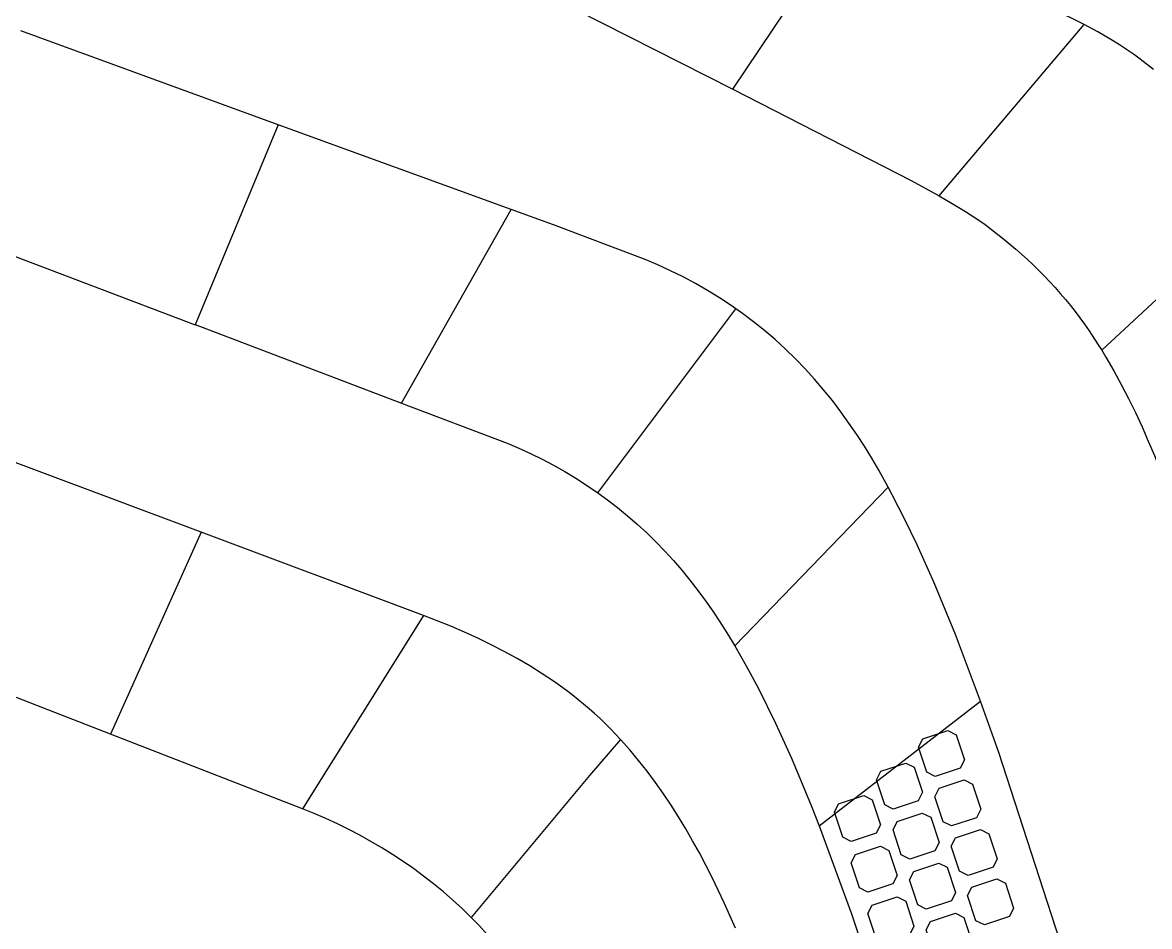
# Model space of a CAD drawing. Header units: millimetres. Extents: x 19106 to 24547, y 13072 to 17462.
# Drawn here: x 21038.5 to 21393.2, y 15654.9 to 15939.3 of the extents above; entities that cross this region are included whole.
import ezdxf

# ---------------------------------------------------------------- set-up
doc = ezdxf.new("R2010")
doc.units = ezdxf.units.MM
doc.header["$LTSCALE"] = 100
doc.header["$MEASUREMENT"] = 0
doc.layers.add('Default', color=7, linetype='Continuous')
doc.layers.add('PV CELL', color=1, linetype='Continuous')

msp = doc.modelspace()

# ---------------------------------------------------------------- linework, layer by layer
at = {"layer": 'Default'}
for points in [[(21262.04, 15918.32), (21299.94, 15974.74)], [(21262.04, 15918.32), (21299.94, 15974.74)], [(21372.64, 15938.71), (21299.94, 15974.74)], [(21196.4, 15951.65), (21262.04, 15918.32)], [(21118.97, 15907.06), (21037.97, 15936.67)], [(21327.06, 15884.74), (21372.64, 15938.71)], [(21327.06, 15884.74), (21372.64, 15938.71)], [(21394.5, 15924.53), (21390.31, 15927.74), (21388.16, 15929.29), (21385.99, 15930.78), (21383.78, 15932.23), (21381.54, 15933.63), (21376.98, 15936.31), (21372.64, 15938.71)], [(21262.04, 15918.32), (21318.19, 15889.63), (21327.06, 15884.74)], [(21118.97, 15907.06), (21092.85, 15844.12)], [(21118.97, 15907.06), (21092.85, 15844.12)], [(21192.29, 15880.43), (21118.97, 15907.06)], [(21327.06, 15884.74), (21331.12, 15882.39), (21335.35, 15879.84), (21337.43, 15878.51), (21339.48, 15877.13), (21341.48, 15875.69), (21343.45, 15874.2), (21347.33, 15871.13), (21351.12, 15867.97), (21354.82, 15864.69), (21356.62, 15863), (21358.39, 15861.28), (21360.13, 15859.53), (21361.84, 15857.74), (21363.51, 15855.93), (21365.15, 15854.07), (21366.75, 15852.19), (21368.31, 15850.28), (21369.83, 15848.33), (21371.32, 15846.36), (21372.76, 15844.36), (21374.18, 15842.33), (21376.89, 15838.21), (21378.18, 15836.15)], [(21378.18, 15836.15), (21429.91, 15884.1)], [(21378.18, 15836.15), (21429.91, 15884.1)], [(21157.83, 15819.56), (21192.29, 15880.43)], [(21157.83, 15819.56), (21192.29, 15880.43)], [(21263.05, 15849.24), (21261.53, 15850.29), (21257.86, 15852.71), (21254.13, 15855.02), (21250.32, 15857.2), (21246.44, 15859.27), (21242.5, 15861.2), (21238.5, 15863.02), (21234.45, 15864.73), (21205.69, 15875.6), (21192.29, 15880.43)], [(21012.35, 15874.69), (21092.85, 15844.12)], [(21219.64, 15791.3), (21263.05, 15849.24)], [(21219.64, 15791.3), (21263.05, 15849.24)], [(21311.01, 15793.05), (21308.01, 15798.41), (21305.79, 15802.2), (21303.48, 15805.94), (21301.1, 15809.63), (21298.63, 15813.26), (21296.07, 15816.83), (21293.41, 15820.33), (21290.66, 15823.75), (21287.81, 15827.09), (21284.85, 15830.35), (21281.8, 15833.5), (21278.64, 15836.56), (21275.4, 15839.52), (21272.06, 15842.37), (21268.63, 15845.12), (21265.12, 15847.76), (21263.05, 15849.24)], [(21092.9, 15844.23), (21157.83, 15819.56)], [(21378.18, 15836.15), (21379.48, 15834), (21381.95, 15829.72), (21384.32, 15825.39), (21386.6, 15821), (21388.78, 15816.57), (21390.86, 15812.09), (21392.85, 15807.57), (21394.74, 15803.01), (21398.31, 15793.79), (21401.61, 15784.48), (21403.84, 15777.74)], [(21157.83, 15819.56), (21191.03, 15806.89), (21194.75, 15805.33), (21198.43, 15803.65), (21202.05, 15801.87), (21205.63, 15800), (21209.16, 15798.03), (21212.62, 15795.95), (21216.02, 15793.77), (21219.64, 15791.3)], [(21094.75, 15778.9), (21013.97, 15809.12)], [(21219.64, 15791.3), (21222.62, 15789.12), (21225.82, 15786.66), (21228.95, 15784.1), (21232, 15781.45), (21234.97, 15778.72), (21237.85, 15775.89), (21240.66, 15772.99), (21243.38, 15770), (21246.01, 15766.94), (21248.57, 15763.81), (21251.04, 15760.62), (21253.43, 15757.37), (21255.75, 15754.06), (21257.99, 15750.7), (21260.16, 15747.3), (21262.7, 15743.13)], [(21262.7, 15743.13), (21311.01, 15793.05)], [(21262.7, 15743.13), (21311.01, 15793.05)], [(21340.08, 15725.78), (21332.19, 15746.73), (21325.46, 15762.96), (21320.05, 15774.98), (21316.25, 15782.9), (21312.25, 15790.72), (21311.01, 15793.05)], [(21094.75, 15778.9), (21066.26, 15715.38)], [(21094.75, 15778.9), (21066.26, 15715.38)], [(21164.73, 15752.73), (21094.74, 15778.9)], [(21164.73, 15752.73), (21126.64, 15691.91)], [(21164.73, 15752.73), (21126.64, 15691.91)], [(21226.75, 15713.72), (21225.18, 15715.42), (21223.58, 15717.08), (21221.94, 15718.71), (21220.28, 15720.3), (21218.58, 15721.85), (21216.86, 15723.38), (21215.1, 15724.86), (21213.32, 15726.32), (21211.52, 15727.74), (21209.69, 15729.13), (21205.95, 15731.82), (21202.12, 15734.39), (21198.21, 15736.84), (21194.22, 15739.18), (21190.16, 15741.4), (21186.04, 15743.53), (21181.86, 15745.55), (21177.63, 15747.48), (21173.37, 15749.31), (21169.07, 15751.06), (21164.74, 15752.72)], [(21066.26, 15715.38), (20986.07, 15746.55)], [(21262.7, 15743.13), (21266.3, 15736.85), (21270.11, 15729.73), (21275.47, 15718.87), (21280.51, 15707.85), (21286.75, 15692.95), (21289.27, 15686.52)], [(21289.27, 15686.52), (21340.08, 15725.78)], [(21289.27, 15686.52), (21340.08, 15725.78)], [(21365.03, 15650.42), (21345.8, 15709.62), (21340.08, 15725.78)], [(21126.64, 15691.91), (21066.26, 15715.38)], [(21226.75, 15713.72), (21216.99, 15702.33)], [(21226.75, 15713.72), (21216.99, 15702.33)], [(21262.95, 15654.38), (21259.36, 15662.35), (21255.57, 15670.23), (21251.54, 15678), (21249.42, 15681.82), (21247.24, 15685.6), (21244.98, 15689.33), (21242.64, 15693.01), (21240.22, 15696.63), (21237.71, 15700.19), (21235.11, 15703.68), (21232.42, 15707.1), (21229.63, 15710.45), (21226.74, 15713.72)], [(21216.99, 15702.33), (21179.78, 15657.71)], [(21216.99, 15702.33), (21179.78, 15657.71)], [(21179.78, 15657.71), (21176.92, 15660.48), (21173.98, 15663.16), (21170.98, 15665.76), (21167.9, 15668.28), (21164.77, 15670.72), (21161.57, 15673.08), (21158.3, 15675.35), (21154.99, 15677.54), (21151.61, 15679.64), (21148.18, 15681.65), (21144.71, 15683.58), (21141.18, 15685.42), (21137.61, 15687.18), (21133.99, 15688.84), (21130.33, 15690.42), (21126.64, 15691.91)], [(21289.27, 15686.52), (21299.42, 15658.89), (21312.14, 15620.71)], [(21212.28, 15608.94), (21209, 15615.54), (21205.53, 15622.04), (21201.86, 15628.44), (21199.94, 15631.59), (21197.97, 15634.69), (21195.94, 15637.76), (21193.84, 15640.77), (21191.67, 15643.74), (21189.44, 15646.66), (21187.14, 15649.52), (21184.76, 15652.31), (21182.31, 15655.05), (21179.78, 15657.71)]]:
    msp.add_lwpolyline(points, dxfattribs=at)
at = {"layer": 'PV CELL'}
for points in [[(21325.79, 15702.04), (21323.14, 15703.37), (21320.53, 15711.25), (21321.86, 15713.91), (21329.74, 15716.52), (21332.39, 15715.18), (21335, 15707.3), (21333.67, 15704.65), (21325.79, 15702.04)], [(21312.56, 15691.81), (21309.9, 15693.15), (21307.29, 15701.03), (21308.63, 15703.68), (21316.51, 15706.29), (21319.16, 15704.96), (21321.77, 15697.08), (21320.44, 15694.42), (21312.56, 15691.81)], [(21330.94, 15686.48), (21328.29, 15687.81), (21325.68, 15695.69), (21327.01, 15698.35), (21334.89, 15700.96), (21337.55, 15699.62), (21340.16, 15691.74), (21338.82, 15689.09), (21330.94, 15686.48)], [(21299.32, 15681.59), (21296.67, 15682.92), (21294.06, 15690.8), (21295.39, 15693.46), (21303.27, 15696.06), (21305.93, 15694.73), (21308.53, 15686.85), (21307.2, 15684.2), (21299.32, 15681.59)], [(21317.77, 15676.08), (21315.11, 15677.41), (21312.51, 15685.29), (21313.84, 15687.94), (21321.72, 15690.55), (21324.37, 15689.22), (21326.98, 15681.34), (21325.65, 15678.69), (21317.77, 15676.08)], [(21336.1, 15670.92), (21333.44, 15672.25), (21330.83, 15680.13), (21332.17, 15682.79), (21340.05, 15685.4), (21342.7, 15684.06), (21345.31, 15676.18), (21343.97, 15673.53), (21336.1, 15670.92)], [(21304.6, 15665.66), (21301.94, 15666.99), (21299.33, 15674.87), (21300.67, 15677.53), (21308.55, 15680.14), (21311.2, 15678.8), (21313.81, 15670.92), (21312.48, 15668.27), (21304.6, 15665.66)], [(21322.98, 15660.34), (21320.33, 15661.67), (21317.72, 15669.55), (21319.05, 15672.21), (21326.93, 15674.81), (21329.58, 15673.48), (21332.19, 15665.6), (21330.86, 15662.95), (21322.98, 15660.34)], [(21341.25, 15655.36), (21338.59, 15656.69), (21335.99, 15664.57), (21337.32, 15667.23), (21345.2, 15669.84), (21347.85, 15668.5), (21350.46, 15660.62), (21349.13, 15657.97), (21341.25, 15655.36)], [(21309.87, 15649.73), (21307.22, 15651.06), (21304.61, 15658.94), (21305.94, 15661.6), (21313.82, 15664.21), (21316.48, 15662.87), (21319.08, 15654.99), (21317.75, 15652.34), (21309.87, 15649.73)], [(21328.19, 15644.6), (21325.54, 15645.93), (21322.93, 15653.81), (21324.26, 15656.47), (21332.14, 15659.08), (21334.79, 15657.74), (21337.4, 15649.86), (21336.07, 15647.21), (21328.19, 15644.6)]]:
    msp.add_lwpolyline(points, dxfattribs=at)

doc.saveas('drawing.dxf')
